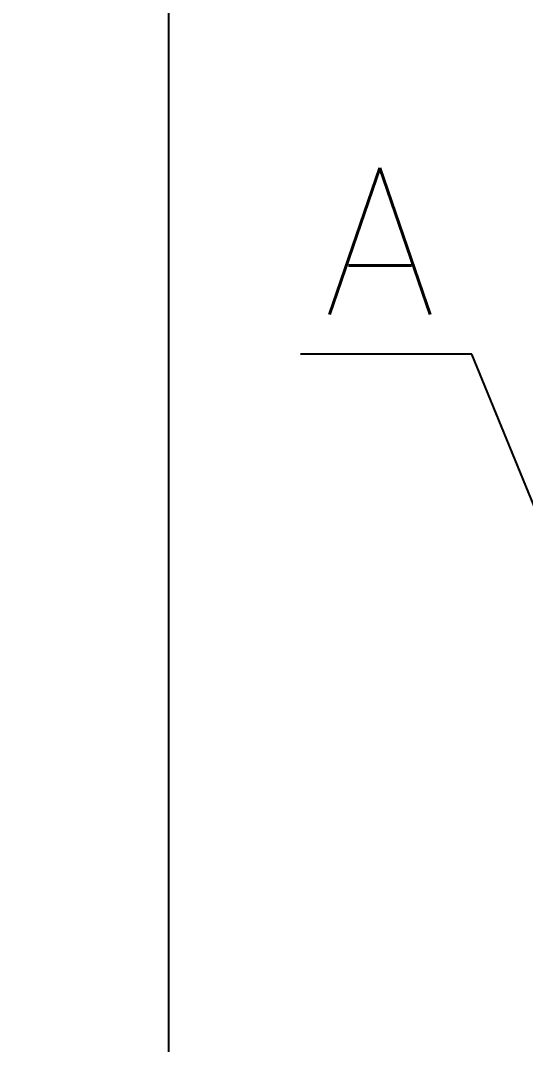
# Model space of a CAD drawing. Extents: x -4509 to -4089, y -1506 to -1209.
# Drawn here: x -4329.38 to -4312.17, y -1322.37 to -1287.46 of the extents above; entities that cross this region are included whole.
import ezdxf

# ---------------------------------------------------------------- set-up
doc = ezdxf.new("R2010")
doc.units = 0
doc.header["$LTSCALE"] = 7
doc.layers.get('0').update_dxf_attribs({"color": 2, "linetype": 'CONTINUOUS'})
doc.layers.get('Defpoints').update_dxf_attribs({"linetype": 'CONTINUOUS'})
doc.layers.add('DWG', color=7, linetype='CONTINUOUS')
doc.styles.add('DD', font='romans', dxfattribs={"bigfont": 'GHS.shx'})
doc.styles.add('GHS', font='ROMANS.shx', dxfattribs={"bigfont": 'GHS.shx'})
doc.dimstyles.new('CWC', dxfattribs={"dimscale": 0, "dimtxt": 3.5, "dimasz": 3, "dimexe": 2, "dimexo": 1, "dimgap": 1, "dimtad": 1, "dimdec": 4, "dimdsep": 46, "dimtxsty": 'DD', "dimcen": 3, "dimclrd": 2, "dimclre": 2, "dimclrt": 2, "dimadec": 3, "dimazin": 2, "dimtfac": 1, "dimtdec": 4, "dimtmove": 0, "dimatfit": 3, "dimfxl": 1, "dimtvp": 1, "dimtolj": 1, "dimtzin": 0, "dimlwd": -1, "dimlwe": -1, "dimarcsym": 0})

# ---------------------------------------------------------------- blocks, each defined once
blk = doc.blocks.new('*D6')
at = {"layer": 'Defpoints', "color": 0, "transparency": 16777216}
for p in [(-4944.259, -2381.974), (-4963.193, -2502.534), (-4944.259, -2502.534)]:
    blk.add_point(p, dxfattribs=at)
at = {"layer": 'DWG', "color": 2, "transparency": 16777216}
for p, q in [((-4945.259, -2381.974), (-4965.193, -2381.974)), ((-4963.193, -2384.974), (-4963.193, -2499.534)), ((-4945.259, -2502.534), (-4965.193, -2502.534))]:
    blk.add_line(p, q, dxfattribs=at)
for points in [[(-4963.693, -2384.974), (-4962.693, -2384.974), (-4963.193, -2381.974)], [(-4963.693, -2499.534), (-4962.693, -2499.534), (-4963.193, -2502.534)]]:
    blk.add_solid(points, dxfattribs=at)
at = {"layer": 'DWG', "color": 2, "transparency": 16777216, "insert": (-4965.943, -2442.254), "char_height": 3.5, "attachment_point": 5, "rotation": 90, "style": 'DD'}
blk.add_mtext('\\A1;600~650', dxfattribs=at)

msp = doc.modelspace()

# ---------------------------------------------------------------- texts
at = {"color": 7, "linetype": 'Continuous', "style": 'GHS'}
msp.add_text('A', height=5, dxfattribs=at).set_placement((-4319.05919, -1297.48132))

# ---------------------------------------------------------------- dimensions: what is measured, and where the dimension line sits
at = {"layer": 'DWG'}
dim = msp.add_linear_dim(base=(-4324.33075, -1393.7148), p1=(-4305.39671, -1273.1548), p2=(-4305.39671, -1393.7148), angle=90, text='600~650', dimstyle='CWC', override={"dimscale": 1}, dxfattribs=at)
dim.commit()
dim.dimension.update_dxf_attribs({"geometry": '*D6', "text_midpoint": (-4327.08075, -1333.4348), "insert": (638.86273, 1108.81904)})

# ---------------------------------------------------------------- leaders
msp.add_leader([(-4308.84863, -1311.4277), (-4314.00313, -1298.83637), (-4319.83747, -1298.83637)], dimstyle='CWC', override={"dimscale": 1, "dimtad": 0}, dxfattribs=at)

doc.saveas('drawing.dxf')
